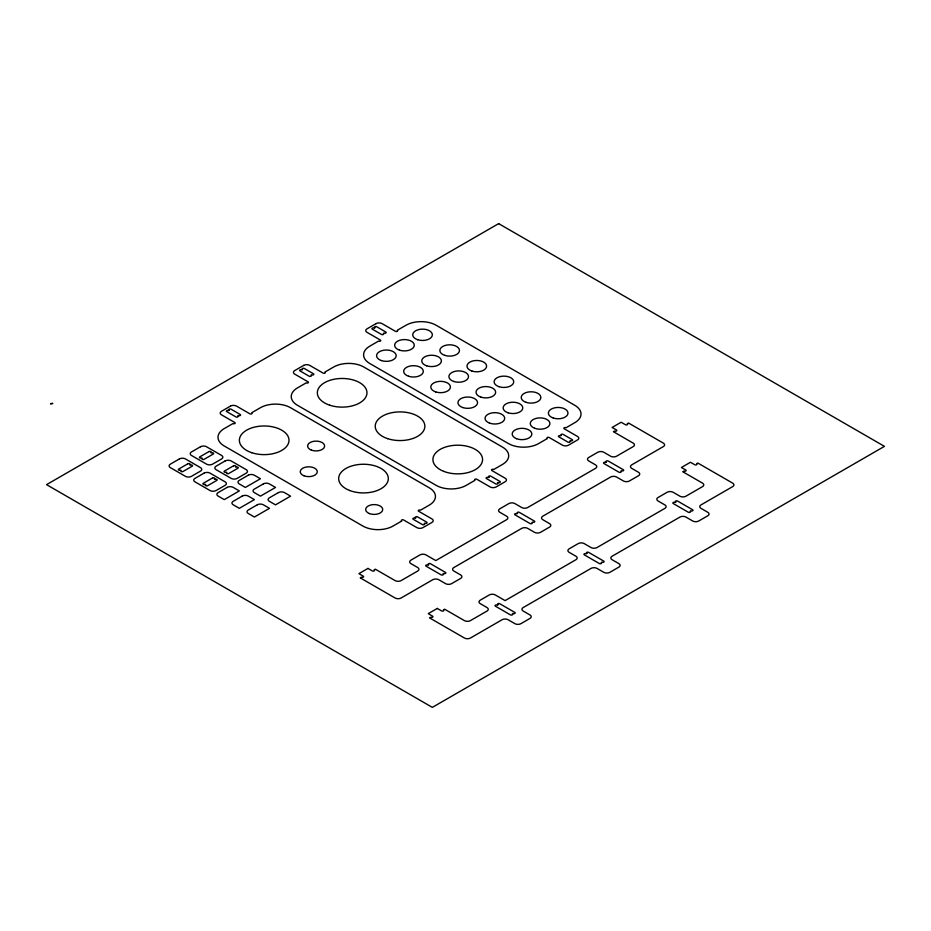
<?xml version="1.0" encoding="UTF-8"?>
<svg xmlns="http://www.w3.org/2000/svg" width="931" height="931" viewBox="0 0 931 931"><rect width="100%" height="100%" fill="white"/><g stroke="black" fill="none" stroke-linecap="round" stroke-linejoin="round"><path stroke-width="1.4" d="M50.611 403.623L52.799 403.414L50.611 403.891M498.655 223.626L46.55 484.644L432.345 707.374L884.45 446.356L498.655 223.626M230.481 406.091L221.438 411.316A4.259 2.456 0 0 0 221.438 414.795L234.798 422.511A1.28 0.733 0 0 1 234.798 423.547A1.28 0.733 0 0 1 232.983 423.547L224.243 428.597A21.308 12.301 0 0 0 224.243 445.996L362.892 526.05A21.308 12.301 0 0 0 393.033 526.05L401.773 520.999A1.28 0.733 0 0 1 401.773 519.952A1.28 0.733 0 0 1 403.577 519.952L416.89 527.633A4.259 2.456 0 0 0 422.918 527.633L431.961 522.419A4.259 2.456 0 0 0 431.961 518.939L418.647 511.259A1.28 0.733 0 0 1 418.647 510.211A1.28 0.733 0 0 1 420.463 510.211L429.203 505.161A21.308 12.301 0 0 0 429.203 487.763L290.553 407.72A21.308 12.301 0 0 0 260.412 407.72L251.673 412.759A1.28 0.733 0 0 1 251.673 413.806A1.28 0.733 0 0 1 249.869 413.806L236.509 406.091A4.259 2.456 0 0 0 230.481 406.091M303.715 365.394L294.673 370.608A4.259 2.456 0 0 0 294.673 374.087L308.033 381.803A1.28 0.733 0 0 1 308.033 382.85A1.28 0.733 0 0 1 306.229 382.85L297.489 387.89A21.308 12.301 0 0 0 297.489 405.299L436.127 485.342A21.308 12.301 0 0 0 466.268 485.342L475.008 480.291A1.28 0.733 0 0 1 475.008 479.256A1.28 0.733 0 0 1 476.823 479.256L490.125 486.936A4.259 2.456 0 0 0 496.153 486.936L505.196 481.711A4.259 2.456 0 0 0 505.196 478.231L491.894 470.551A1.28 0.733 0 0 1 491.894 469.503A1.28 0.733 0 0 1 493.698 469.503L502.437 464.464A21.308 12.301 0 0 0 502.437 447.055L363.8 367.012A21.308 12.301 0 0 0 333.659 367.012L324.919 372.063A1.28 0.733 0 0 1 324.919 373.098A1.28 0.733 0 0 1 323.104 373.098L309.744 365.394A4.259 2.456 0 0 0 303.715 365.394M376.054 323.627L367.012 328.841A4.259 2.456 0 0 0 367.012 332.332L380.372 340.036A1.28 0.733 0 0 1 380.372 341.083A1.28 0.733 0 0 1 378.568 341.083L369.828 346.134A21.308 12.301 0 0 0 369.828 363.532L508.466 443.575A21.308 12.301 0 0 0 538.607 443.575L547.347 438.536A1.28 0.733 0 0 1 547.347 437.489A1.28 0.733 0 0 1 549.162 437.489L562.464 445.169A4.259 2.456 0 0 0 568.492 445.169L577.534 439.956A4.259 2.456 0 0 0 577.534 436.476L564.233 428.784A1.28 0.733 0 0 1 564.233 427.748A1.28 0.733 0 0 1 566.036 427.748L574.776 422.697A21.308 12.301 0 0 0 574.776 405.299L436.127 325.245A21.308 12.301 0 0 0 405.997 325.245L397.246 330.296A1.28 0.733 0 0 1 397.246 331.343A1.28 0.733 0 0 1 395.442 331.343L382.082 323.627A4.259 2.456 0 0 0 376.054 323.627M229.235 410.222L228.595 410.594A1.28 0.733 0 0 0 226.78 410.594A1.28 0.733 0 0 0 226.78 411.642L235.939 416.925A1.28 0.733 0 0 0 237.742 416.925A1.28 0.733 0 0 0 237.742 415.878L238.394 415.505A1.28 0.733 0 0 0 240.198 415.505A1.28 0.733 0 0 0 240.198 414.458L231.051 409.175A1.28 0.733 0 0 0 229.235 409.175A1.28 0.733 0 0 0 229.235 410.222M302.482 369.526L301.83 369.898A1.28 0.733 0 0 0 300.026 369.898A1.28 0.733 0 0 0 300.026 370.934L309.173 376.229A1.28 0.733 0 0 0 310.977 376.229A1.28 0.733 0 0 0 310.977 375.181L311.629 374.809A1.28 0.733 0 0 0 313.433 374.809A1.28 0.733 0 0 0 313.433 373.762L304.286 368.478A1.28 0.733 0 0 0 302.482 368.478A1.28 0.733 0 0 0 302.482 369.526M374.821 327.759L374.169 328.131A1.28 0.733 0 0 0 372.353 328.131A1.28 0.733 0 0 0 372.353 329.178L381.512 334.462A1.28 0.733 0 0 0 383.316 334.462A1.28 0.733 0 0 0 383.316 333.414L383.968 333.042A1.28 0.733 0 0 0 385.771 333.042A1.28 0.733 0 0 0 385.771 331.995L376.624 326.711A1.28 0.733 0 0 0 374.821 326.711A1.28 0.733 0 0 0 374.821 327.759M179.404 458.936L170.361 464.15A4.259 2.456 0 0 0 170.361 467.63L185.432 476.335A4.259 2.456 0 0 0 191.46 476.335L200.502 471.109A4.259 2.456 0 0 0 200.502 467.63L185.432 458.936A4.259 2.456 0 0 0 179.404 458.936M200.502 446.752L191.46 451.977A4.259 2.456 0 0 0 191.46 455.457L206.531 464.15A4.259 2.456 0 0 0 212.559 464.15L221.601 458.936A4.259 2.456 0 0 0 221.601 455.457L206.531 446.752A4.259 2.456 0 0 0 200.502 446.752M187.876 463.766L178.729 469.049A1.28 0.733 0 0 0 178.729 470.085A1.28 0.733 0 0 0 180.533 470.085L181.184 470.469A1.28 0.733 0 0 0 181.184 471.505A1.28 0.733 0 0 0 182.988 471.505L192.147 466.222A1.28 0.733 0 0 0 192.147 465.174A1.28 0.733 0 0 0 190.331 465.174L189.691 464.802A1.28 0.733 0 0 0 189.691 463.766A1.28 0.733 0 0 0 187.876 463.766M208.975 451.582L199.828 456.865A1.28 0.733 0 0 0 199.828 457.912A1.28 0.733 0 0 0 201.631 457.912L202.283 458.285A1.28 0.733 0 0 0 202.283 459.332A1.28 0.733 0 0 0 204.087 459.332L213.246 454.049A1.28 0.733 0 0 0 213.246 453.001A1.28 0.733 0 0 0 211.43 453.001L210.79 452.629A1.28 0.733 0 0 0 210.79 451.582A1.28 0.733 0 0 0 208.975 451.582M204.029 473.146L194.986 478.371A4.259 2.456 0 0 0 194.986 481.851L210.057 490.544A4.259 2.456 0 0 0 216.085 490.544L225.127 485.33A4.259 2.456 0 0 0 225.127 481.851L210.057 473.146A4.259 2.456 0 0 0 204.029 473.146M225.127 460.961L216.085 466.187A4.259 2.456 0 0 0 216.085 469.666L231.156 478.371A4.259 2.456 0 0 0 237.184 478.371L246.226 473.146A4.259 2.456 0 0 0 246.226 469.666L231.156 460.961A4.259 2.456 0 0 0 225.127 460.961M212.501 477.975L203.342 483.259A1.28 0.733 0 0 0 203.342 484.306A1.28 0.733 0 0 0 205.157 484.306L205.798 484.679A1.28 0.733 0 0 0 205.798 485.714A1.28 0.733 0 0 0 207.613 485.714L216.76 480.431A1.28 0.733 0 0 0 216.76 479.395A1.28 0.733 0 0 0 214.956 479.395L214.305 479.023A1.28 0.733 0 0 0 214.305 477.975A1.28 0.733 0 0 0 212.501 477.975M233.6 465.791L224.441 471.074A1.28 0.733 0 0 0 224.441 472.122A1.28 0.733 0 0 0 226.256 472.122L226.896 472.494A1.28 0.733 0 0 0 226.896 473.542A1.28 0.733 0 0 0 228.712 473.542L237.859 468.258A1.28 0.733 0 0 0 237.859 467.211A1.28 0.733 0 0 0 236.055 467.211L235.403 466.838A1.28 0.733 0 0 0 235.403 465.791A1.28 0.733 0 0 0 233.6 465.791M227.176 487.379L218.133 492.604A4.259 2.456 0 0 0 218.133 496.083L224.266 499.621L239.337 490.928L233.204 487.379A4.259 2.456 0 0 0 227.176 487.379M248.274 475.206L239.232 480.419A4.259 2.456 0 0 0 239.232 483.899L245.365 487.448L260.436 478.743L254.303 475.206A4.259 2.456 0 0 0 248.274 475.206M242.246 496.083L233.204 501.309A4.259 2.456 0 0 0 233.204 504.788L239.337 508.326L254.407 499.621L248.274 496.083A4.259 2.456 0 0 0 242.246 496.083M263.345 483.899L254.303 489.124A4.259 2.456 0 0 0 254.303 492.604L260.436 496.142L275.506 487.448L269.373 483.899A4.259 2.456 0 0 0 263.345 483.899M257.317 504.788L248.274 510.002A4.259 2.456 0 0 0 248.274 513.481L254.407 517.031L269.478 508.326L263.345 504.788A4.259 2.456 0 0 0 257.317 504.788M278.416 492.604L269.373 497.817A4.259 2.456 0 0 0 269.373 501.309L275.506 504.846L290.577 496.142L284.444 492.604A4.259 2.456 0 0 0 278.416 492.604M415.703 517.88L415.063 518.253A1.28 0.733 0 0 0 413.248 518.253A1.28 0.733 0 0 0 413.248 519.3L422.406 524.584A1.28 0.733 0 0 0 424.21 524.584A1.28 0.733 0 0 0 424.21 523.536L424.862 523.164A1.28 0.733 0 0 0 426.666 523.164A1.28 0.733 0 0 0 426.666 522.116L417.519 516.833A1.28 0.733 0 0 0 415.703 516.833A1.28 0.733 0 0 0 415.703 517.88M488.95 477.172L488.298 477.556A1.28 0.733 0 0 0 486.494 477.556A1.28 0.733 0 0 0 486.494 478.592L495.641 483.876A1.28 0.733 0 0 0 497.445 483.876A1.28 0.733 0 0 0 497.445 482.84L498.097 482.456A1.28 0.733 0 0 0 499.912 482.456A1.28 0.733 0 0 0 499.912 481.42L490.753 476.137A1.28 0.733 0 0 0 488.95 476.137A1.28 0.733 0 0 0 488.95 477.172M561.288 435.417L560.637 435.789A1.28 0.733 0 0 0 558.821 435.789A1.28 0.733 0 0 0 558.821 436.837L567.98 442.12A1.28 0.733 0 0 0 569.784 442.12A1.28 0.733 0 0 0 569.784 441.073L570.435 440.7A1.28 0.733 0 0 0 572.239 440.7A1.28 0.733 0 0 0 572.239 439.653L563.092 434.37A1.28 0.733 0 0 0 561.288 434.37A1.28 0.733 0 0 0 561.288 435.417M367.966 568.41L358.924 573.636L363.23 576.126A1.28 0.733 0 0 1 363.23 577.162A1.28 0.733 0 0 1 361.426 577.162L360.216 577.86L395.093 597.993A4.259 2.456 0 0 0 401.121 597.993L432.764 579.722A4.259 2.456 0 0 1 438.792 579.722L445.577 583.644A4.259 2.456 0 0 0 451.605 583.644L460.647 578.419A4.259 2.456 0 0 0 460.647 574.939L453.863 571.029A4.259 2.456 0 0 1 453.863 567.538L521.686 528.389A4.259 2.456 0 0 1 527.714 528.389L534.487 532.311A4.259 2.456 0 0 0 540.515 532.311L549.558 527.086A4.259 2.456 0 0 0 549.558 523.606L542.785 519.684A4.259 2.456 0 0 1 542.785 516.205L610.596 477.056A4.259 2.456 0 0 1 616.625 477.056L623.409 480.966A4.259 2.456 0 0 0 629.437 480.966L638.48 475.753A4.259 2.456 0 0 0 638.48 472.273L631.695 468.351A4.259 2.456 0 0 1 631.695 464.872L663.338 446.601A4.259 2.456 0 0 0 663.338 443.121L628.472 422.988L627.261 423.686A1.28 0.733 0 0 1 627.261 424.734A1.28 0.733 0 0 1 625.457 424.734L621.14 422.243L612.098 427.457L616.415 429.947A1.28 0.733 0 0 1 616.415 430.995A1.28 0.733 0 0 1 614.6 430.995L613.401 431.693L633.196 443.121A4.259 2.456 0 0 1 633.196 446.601L616.625 456.178A4.259 2.456 0 0 1 610.596 456.178L603.812 452.257A4.259 2.456 0 0 0 597.783 452.257L588.741 457.482A4.259 2.456 0 0 0 588.741 460.961L595.526 464.872A4.259 2.456 0 0 1 595.526 468.351L527.714 507.511A4.259 2.456 0 0 1 521.686 507.511L514.901 503.59A4.259 2.456 0 0 0 508.873 503.59L499.831 508.815A4.259 2.456 0 0 0 499.831 512.294L506.615 516.205A4.259 2.456 0 0 1 506.615 519.684L435.778 560.578L425.991 554.923A4.259 2.456 0 0 0 419.962 554.923L410.92 560.148A4.259 2.456 0 0 0 410.92 563.627L417.693 567.538A4.259 2.456 0 0 1 417.693 571.029L401.121 580.595A4.259 2.456 0 0 1 395.093 580.595L375.286 569.167L374.087 569.853A1.28 0.733 0 0 1 374.087 570.901A1.28 0.733 0 0 1 372.272 570.901L367.966 568.41M428.597 564.733L427.899 565.129A1.28 0.733 0 0 0 426.095 565.129A1.28 0.733 0 0 0 426.095 566.176L441.166 574.881A1.28 0.733 0 0 0 442.97 574.881A1.28 0.733 0 0 0 442.97 573.833L443.668 573.438A1.28 0.733 0 0 0 445.472 573.438A1.28 0.733 0 0 0 445.472 572.39L430.401 563.686A1.28 0.733 0 0 0 428.597 563.686A1.28 0.733 0 0 0 428.597 564.733M517.508 513.4L516.81 513.796A1.28 0.733 0 0 0 515.006 513.796A1.28 0.733 0 0 0 515.006 514.843L530.076 523.548A1.28 0.733 0 0 0 531.88 523.548A1.28 0.733 0 0 0 531.88 522.5L532.579 522.105A1.28 0.733 0 0 0 534.382 522.105A1.28 0.733 0 0 0 534.382 521.057L519.312 512.353A1.28 0.733 0 0 0 517.508 512.353A1.28 0.733 0 0 0 517.508 513.4M606.418 462.067L605.732 462.463A1.28 0.733 0 0 0 603.916 462.463A1.28 0.733 0 0 0 603.916 463.51L618.987 472.215A1.28 0.733 0 0 0 620.802 472.215A1.28 0.733 0 0 0 620.802 471.167L621.489 470.76A1.28 0.733 0 0 0 623.305 470.76A1.28 0.733 0 0 0 623.305 469.724L608.234 461.02A1.28 0.733 0 0 0 606.418 461.02A1.28 0.733 0 0 0 606.418 462.067M437.291 608.432L428.248 613.657L432.554 616.147A1.28 0.733 0 0 1 432.554 617.195A1.28 0.733 0 0 1 430.75 617.195L429.54 617.881L464.418 638.014A4.259 2.456 0 0 0 470.446 638.014L502.088 619.743A4.259 2.456 0 0 1 508.117 619.743L514.901 623.665A4.259 2.456 0 0 0 520.929 623.665L529.972 618.44A4.259 2.456 0 0 0 529.972 614.96L523.187 611.05A4.259 2.456 0 0 1 523.187 607.571L591.01 568.41A4.259 2.456 0 0 1 597.027 568.41L603.812 572.332A4.259 2.456 0 0 0 609.84 572.332L618.882 567.107A4.259 2.456 0 0 0 618.882 563.627L612.098 559.717A4.259 2.456 0 0 1 612.098 556.238L679.921 517.077A4.259 2.456 0 0 1 685.949 517.077L692.734 520.999A4.259 2.456 0 0 0 698.75 520.999L707.793 515.774A4.259 2.456 0 0 0 707.793 512.294L701.02 508.384A4.259 2.456 0 0 1 701.02 504.893L732.662 486.622A4.259 2.456 0 0 0 732.662 483.142L697.796 463.01L696.586 463.708A1.28 0.733 0 0 1 696.586 464.755A1.28 0.733 0 0 1 694.782 464.755L690.465 462.265L681.422 467.49L685.74 469.969A1.28 0.733 0 0 1 685.74 471.016A1.28 0.733 0 0 1 683.924 471.016L682.726 471.714L702.521 483.142A4.259 2.456 0 0 1 702.521 486.622L685.949 496.2A4.259 2.456 0 0 1 679.921 496.2L673.136 492.278A4.259 2.456 0 0 0 667.108 492.278L658.066 497.503A4.259 2.456 0 0 0 658.066 500.983L664.85 504.893A4.259 2.456 0 0 1 664.85 508.384L597.027 547.533A4.259 2.456 0 0 1 591.01 547.533L584.226 543.611A4.259 2.456 0 0 0 578.198 543.611L569.155 548.836A4.259 2.456 0 0 0 569.155 552.316L575.94 556.238A4.259 2.456 0 0 1 575.94 559.717L505.102 600.611L495.304 594.956A4.259 2.456 0 0 0 489.275 594.956L480.245 600.169A4.259 2.456 0 0 0 480.245 603.649L487.018 607.571A4.259 2.456 0 0 1 487.018 611.05L470.446 620.616A4.259 2.456 0 0 1 464.418 620.616L444.611 609.188L443.412 609.875A1.28 0.733 0 0 1 443.412 610.922A1.28 0.733 0 0 1 441.597 610.922L437.291 608.432M497.922 604.754L497.224 605.162A1.28 0.733 0 0 0 495.42 605.162A1.28 0.733 0 0 0 495.42 606.197L510.491 614.902A1.28 0.733 0 0 0 512.294 614.902A1.28 0.733 0 0 0 512.294 613.855L512.981 613.459A1.28 0.733 0 0 0 514.796 613.459A1.28 0.733 0 0 0 514.796 612.412L499.726 603.707A1.28 0.733 0 0 0 497.922 603.707A1.28 0.733 0 0 0 497.922 604.754M586.833 553.421L586.134 553.817A1.28 0.733 0 0 0 584.331 553.817A1.28 0.733 0 0 0 584.331 554.864L599.401 563.569A1.28 0.733 0 0 0 601.205 563.569A1.28 0.733 0 0 0 601.205 562.522L601.903 562.126A1.28 0.733 0 0 0 603.707 562.126A1.28 0.733 0 0 0 603.707 561.079L588.636 552.374A1.28 0.733 0 0 0 586.833 552.374A1.28 0.733 0 0 0 586.833 553.421M675.743 502.088L675.056 502.484A1.28 0.733 0 0 0 673.241 502.484A1.28 0.733 0 0 0 673.241 503.531L688.312 512.236A1.28 0.733 0 0 0 690.115 512.236A1.28 0.733 0 0 0 690.115 511.189L690.814 510.793A1.28 0.733 0 0 0 692.617 510.793A1.28 0.733 0 0 0 692.617 509.746L677.547 501.041A1.28 0.733 0 0 0 675.743 501.041A1.28 0.733 0 0 0 675.743 502.088M381.477 360.588A9.799 5.656 0 0 0 396.175 355.689A9.799 5.656 0 0 0 381.477 350.789A9.799 5.656 0 0 0 381.477 360.588M408.593 376.252A9.799 5.656 0 0 0 423.302 371.353A9.799 5.656 0 0 0 408.593 366.442A9.799 5.656 0 0 0 408.593 376.252M435.72 391.916A9.799 5.656 0 0 0 450.429 387.005A9.799 5.656 0 0 0 435.72 382.106A9.799 5.656 0 0 0 435.72 391.916M462.847 407.569A9.799 5.656 0 0 0 477.556 402.669A9.799 5.656 0 0 0 462.847 397.77A9.799 5.656 0 0 0 462.847 407.569M489.38 423.023A9.799 5.656 0 0 0 504.66 418.741A9.799 5.656 0 0 0 490.59 413.236A9.799 5.656 0 0 0 489.38 423.023M399.55 350.149A9.799 5.656 0 0 0 414.26 345.25A9.799 5.656 0 0 0 399.55 340.339A9.799 5.656 0 0 0 399.55 350.149M426.677 365.813A9.799 5.656 0 0 0 441.387 360.902A9.799 5.656 0 0 0 426.677 356.003A9.799 5.656 0 0 0 426.677 365.813M453.804 381.466A9.799 5.656 0 0 0 468.514 376.566A9.799 5.656 0 0 0 453.804 371.667A9.799 5.656 0 0 0 453.804 381.466M480.931 397.13A9.799 5.656 0 0 0 495.641 392.23A9.799 5.656 0 0 0 480.931 387.331A9.799 5.656 0 0 0 480.931 397.13M508.058 412.794A9.799 5.656 0 0 0 522.768 407.894A9.799 5.656 0 0 0 508.058 402.983A9.799 5.656 0 0 0 508.058 412.794M534.592 428.237A9.799 5.656 0 0 0 549.872 423.954A9.799 5.656 0 0 0 535.802 418.461A9.799 5.656 0 0 0 534.592 428.237M553.27 418.007A9.799 5.656 0 0 0 567.98 413.108A9.799 5.656 0 0 0 553.27 408.209A9.799 5.656 0 0 0 553.27 418.007M526.143 402.355A9.799 5.656 0 0 0 540.853 397.456A9.799 5.656 0 0 0 526.143 392.545A9.799 5.656 0 0 0 526.143 402.355M499.016 386.691A9.799 5.656 0 0 0 513.726 381.791A9.799 5.656 0 0 0 499.016 376.892A9.799 5.656 0 0 0 499.016 386.691M471.889 371.027A9.799 5.656 0 0 0 486.599 366.127A9.799 5.656 0 0 0 471.889 361.228A9.799 5.656 0 0 0 471.889 371.027M444.762 355.363A9.799 5.656 0 0 0 459.472 350.463A9.799 5.656 0 0 0 444.762 345.564A9.799 5.656 0 0 0 444.762 355.363M417.635 339.71A9.799 5.656 0 0 0 432.345 334.811A9.799 5.656 0 0 0 417.635 329.9A9.799 5.656 0 0 0 417.635 339.71M516.507 438.676A9.799 5.656 0 0 0 531.787 434.393A9.799 5.656 0 0 0 517.717 428.9A9.799 5.656 0 0 0 516.507 438.676M387.633 438.641A24.834 14.337 0 0 0 424.873 426.223A24.834 14.337 0 0 0 387.633 413.818A24.834 14.337 0 0 0 387.633 438.641M329.725 405.206A24.834 14.337 0 0 0 366.965 392.801A24.834 14.337 0 0 0 329.725 380.383A24.834 14.337 0 0 0 329.725 405.206M443.819 471.4A24.834 14.337 0 0 0 482.502 460.554A24.834 14.337 0 0 0 446.88 446.636A24.834 14.337 0 0 0 443.819 471.4M251.766 452.71A24.834 14.337 0 0 0 289.006 440.305A24.834 14.337 0 0 0 251.766 427.888A24.834 14.337 0 0 0 251.766 452.71M349.591 490.462A24.834 14.337 0 0 0 388.262 479.605A24.834 14.337 0 0 0 352.651 465.686A24.834 14.337 0 0 0 349.591 490.462M369.421 513.575A8.53 4.923 0 0 0 382.699 509.851A8.53 4.923 0 0 0 370.48 505.068A8.53 4.923 0 0 0 369.421 513.575M303.983 475.788A8.53 4.923 0 0 0 317.262 472.064A8.53 4.923 0 0 0 305.031 467.292A8.53 4.923 0 0 0 303.983 475.788M311.338 450.092A8.53 4.923 0 0 0 324.616 446.368A8.53 4.923 0 0 0 312.385 441.597A8.53 4.923 0 0 0 311.338 450.092"/></g></svg>
